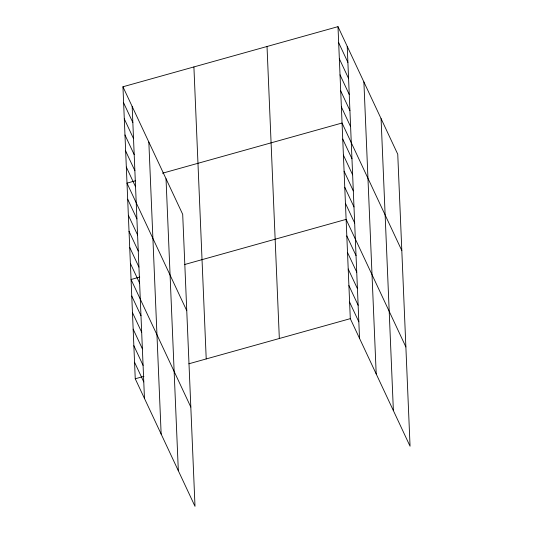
<?xml version="1.0" encoding="UTF-8"?>
<svg xmlns="http://www.w3.org/2000/svg" width="533" height="533" viewBox="0 0 533 533"><rect width="100%" height="100%" fill="white"/><g stroke="black" fill="none" stroke-linecap="round" stroke-linejoin="round"><path stroke-width="0.8" d="M122.943 86.772L182.699 214.346L195.005 506.35L135.249 378.776L122.943 86.772L337.995 26.65L397.751 154.224L410.057 446.228L350.301 318.654L337.995 26.65M135.675 180.714L127.001 183.139L186.763 310.706M162.485 173.218L342.053 123.01L401.815 250.583M139.739 277.073L131.065 279.499L190.821 407.065M184.684 264.508L346.117 219.376L405.873 346.943M135.249 378.776L143.923 376.351M188.869 363.786L350.301 318.654M338.668 42.713L347.896 62.401M339.348 58.77L348.575 78.464M340.027 74.833L349.248 94.521M340.7 90.89L349.928 110.584M341.38 106.953L350.601 126.647M342.732 139.073L351.96 158.767M343.412 155.13L352.633 174.824M344.085 171.193L353.312 190.887M344.764 187.256L353.985 206.944M345.437 203.313L354.665 223.007M346.816 235.919L356.037 255.613M347.509 252.469L356.737 272.163M348.209 269.012L357.436 288.706M348.908 285.561L358.129 305.256M349.601 302.111L358.829 321.799M123.616 102.836L132.844 122.53M124.296 118.892L133.517 138.587M124.969 134.956L134.196 154.65M125.648 151.012L134.876 170.707M126.328 167.076L135.549 186.77M127.68 199.195L136.901 218.89M128.353 215.259L137.581 234.946M129.033 231.315L138.26 251.01M129.712 247.379L138.933 267.073M130.385 263.435L139.613 283.13M131.758 296.042L140.985 315.736M132.457 312.591L141.685 332.286M133.157 329.141L142.378 348.829M133.85 345.684L143.077 365.378M134.549 362.233L143.777 381.928M381.075 118.619L393.381 410.63M363.892 81.942L376.205 373.946M347.216 46.344L359.528 338.348M267.026 46.491L279.332 338.495M193.905 66.931L206.218 358.936M166.023 178.742L178.328 470.752M148.84 142.064L161.146 434.075M132.164 106.467L144.47 398.471"/></g></svg>
